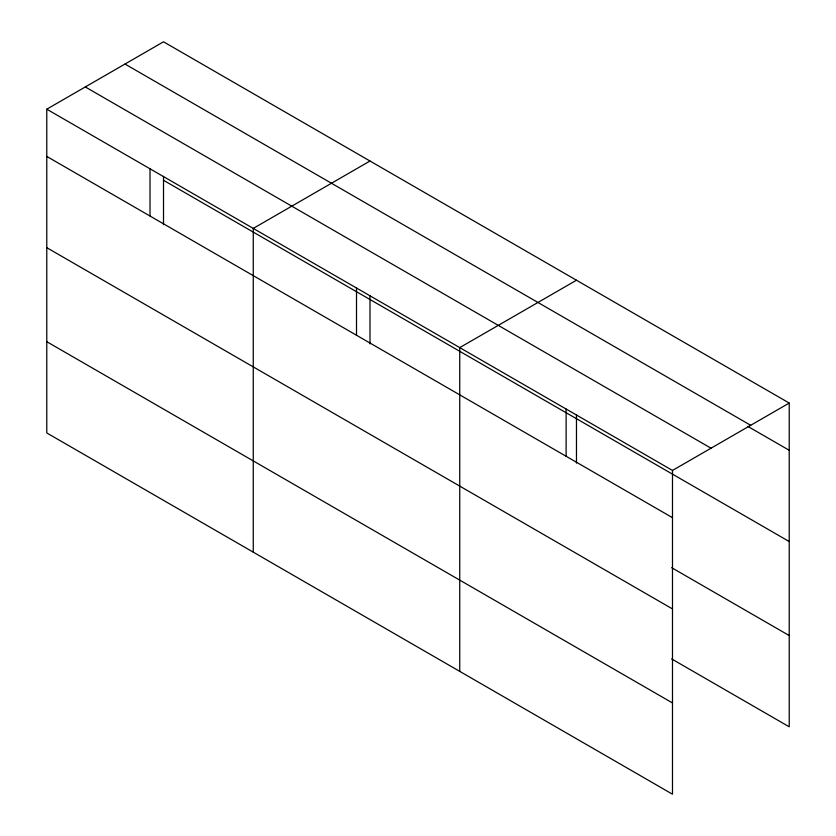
<?xml version="1.0" encoding="UTF-8"?>
<svg xmlns="http://www.w3.org/2000/svg" width="836" height="836" viewBox="0 0 836 836"><rect width="100%" height="100%" fill="white"/><g stroke="black" fill="none" stroke-linecap="round" stroke-linejoin="round"><path stroke-width="1.25" d="M369.993 295.589L369.993 343.899M576.474 414.802L576.474 463.113M672.489 608.932L672.489 470.449L46.774 109.192L46.774 432.943L672.489 794.2L672.489 608.932L46.774 247.675M671.653 658.925L789.226 726.808L789.226 403.056L163.511 41.8L46.774 109.192M369.993 161.014L253.266 228.406L253.266 552.157M576.474 280.227L459.748 347.619L459.748 671.371M672.489 470.449L789.226 403.056M124.982 64.038L750.697 425.294M747.792 426.37L789.226 450.29M85.303 86.954L711.018 448.2M163.511 180.283L789.226 541.54M46.774 156.426L672.489 517.683M671.653 567.675L789.226 635.559M46.774 341.694L672.489 702.951M566.118 409.034L566.118 456.268M356.512 288.012L356.512 335.246M163.511 176.375L163.511 224.685M150.02 168.799L150.02 216.033"/></g></svg>
